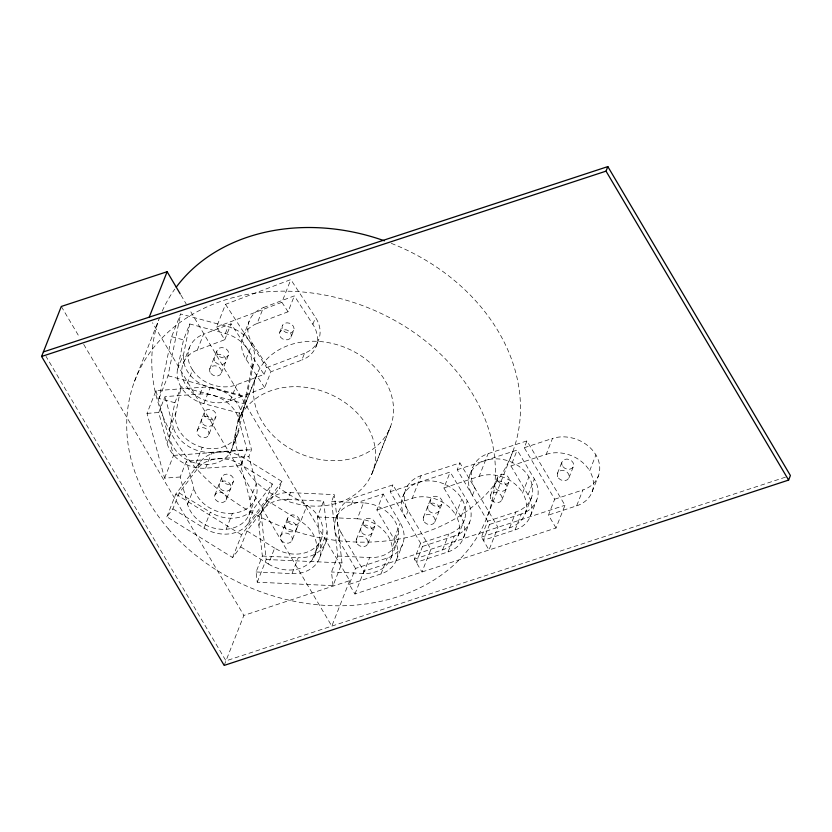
<?xml version="1.0" encoding="UTF-8"?>
<svg xmlns="http://www.w3.org/2000/svg" width="832" height="832" viewBox="0 0 832 832"><rect width="100%" height="100%" fill="white"/><g stroke="black" fill="none" stroke-linecap="round" stroke-linejoin="round"><path stroke-width="0.62" stroke-dasharray="4.16 3.12" d="M174.886 402.73L159.068 398.497L171.642 336.7L180.596 313.976L228.03 326.685A32.854 26.406 21.5 0 1 254.353 361.182C247.489 389.438 243.734 418.621 232.835 445.692A32.854 26.406 21.5 0 1 195.915 463.237A32.854 26.406 21.5 0 1 169.593 428.75L174.886 402.73L181.147 386.818L244.39 403.77M159.068 398.497L168.022 375.762L180.596 313.976M239.45 413.171L203.871 403.645A32.854 26.406 21.5 0 1 177.549 369.148L183.498 339.882L189.769 323.97L225.347 333.507A32.854 26.406 21.5 0 1 251.67 367.994L245.721 397.259L239.45 413.171L232.835 445.692M177.549 369.148L183.81 353.236L189.769 323.97M169.593 428.75L175.854 412.838L181.147 386.818M134.462 381.472L159.526 317.834M180.18 476.996L164.58 478.14L147.025 413.379L155.969 390.655L202.769 387.223A32.854 26.406 21.5 0 1 241.363 412.204L251.524 449.696L248.841 456.518L256.235 483.787L249.964 499.689A32.854 26.406 21.5 0 1 226.158 529.246A32.854 26.406 21.5 0 1 187.564 504.265L180.18 476.996L186.441 461.094L248.841 456.518M240.729 465.608L205.629 468.177A32.854 26.406 21.5 0 1 167.034 443.196L158.725 412.526L164.986 396.614L200.086 394.046A32.854 26.406 21.5 0 1 238.67 419.026L246.99 449.696L240.729 465.608L249.964 499.689M183.123 363.626L189.394 347.714M197.298 350.137L203.57 334.225L231.067 323.794L264.035 374.39L236.527 384.821A32.854 26.406 21.5 0 1 192.546 369.949L186.285 385.861A32.854 26.406 21.5 0 0 230.266 400.722L264.638 387.691L270.91 371.79L301.85 360.058L304.533 353.236A32.854 26.406 21.5 0 0 315.546 317.512L290.826 279.573L225.514 304.335L216.559 327.059L224.806 339.706L197.298 350.137A32.854 26.406 21.5 0 0 186.285 385.861M167.034 443.196L173.306 427.294L164.986 396.614M164.58 478.14L173.534 455.416L155.969 390.655M209.747 368.909L217.09 350.251M200.086 394.046L202.769 387.223M225.347 333.507L228.03 326.685M224.806 339.706L231.067 323.794M203.871 403.645L210.142 387.733A32.854 26.406 21.5 0 1 183.81 353.236M197.35 430.227L204.506 412.058M221.406 372.861L228.384 355.15A6.157 4.95 21.5 0 0 221.686 347.578A6.157 4.95 21.5 0 0 218.13 355.378A6.157 4.95 21.5 0 0 228.384 355.15M166.847 516.838L175.802 494.114L200.023 462.114A32.854 26.406 21.5 0 1 243.87 457.922L281.954 481.478L279.261 488.301L246.969 530.962L240.708 546.874L232.627 557.534L166.847 516.838L172.9 508.841L179.171 492.929L197.33 468.936L200.023 462.114M242.944 337.002L249.215 321.09M195.915 463.237L202.186 447.325A32.854 26.406 21.5 0 0 239.096 429.78M208.655 435.126A6.157 4.95 21.5 0 0 201.958 427.544A6.157 4.95 21.5 0 0 198.401 435.354A6.157 4.95 21.5 0 0 208.655 435.126L215.821 416.936A6.157 4.95 21.5 0 0 209.102 409.365A6.157 4.95 21.5 0 0 205.566 417.186A6.157 4.95 21.5 0 0 215.821 416.936M264.638 387.691L246.095 359.237A32.854 26.406 21.5 0 1 257.119 323.513L263.39 307.601L294.32 295.87L312.863 324.334A32.854 26.406 21.5 0 1 301.85 360.058M187.564 504.265L193.835 488.353L186.441 461.094M246.095 359.237L252.366 343.325A32.854 26.406 21.5 0 1 263.39 307.601M230.266 400.722L236.527 384.821M205.629 468.177L211.89 452.275L246.99 449.696M251.67 367.994L254.353 361.182M216.559 327.059L281.882 302.297L290.826 279.573M238.67 419.026L241.363 412.204M238.254 421.897L256.162 376.438M239.782 418.07L257.681 372.611M231.338 450.289L237.609 434.377M214.906 494.998L222.061 476.819M279.718 332.311L282.402 325.489M257.119 323.513L288.059 311.782L294.32 295.87M264.035 374.39L266.718 367.578L304.533 353.236M172.9 508.841L204.058 528.122L210.33 512.21A32.854 26.406 21.5 0 0 254.176 508.009L272.345 484.016L241.176 464.734A32.854 26.406 21.5 0 0 197.33 468.936M226.21 499.876A6.157 4.95 21.5 0 0 219.492 492.305A6.157 4.95 21.5 0 0 215.966 500.126A6.157 4.95 21.5 0 0 226.21 499.876L233.376 481.686A6.157 4.95 21.5 0 0 226.647 474.126A6.157 4.95 21.5 0 0 223.132 481.946A6.157 4.95 21.5 0 0 233.376 481.686M291.013 337.21A6.157 4.95 21.5 0 0 284.315 329.628A6.157 4.95 21.5 0 0 280.758 337.438A6.157 4.95 21.5 0 0 291.013 337.21L293.696 330.387A6.157 4.95 21.5 0 0 287.009 322.816A6.157 4.95 21.5 0 0 283.442 330.616A6.157 4.95 21.5 0 0 293.696 330.387M241.176 464.734L243.87 457.922M226.158 529.246L232.43 513.334A32.854 26.406 21.5 0 0 256.235 483.787M312.863 324.334L315.546 317.512M248.924 514.987L255.195 499.075M232.627 557.534L241.582 534.81L281.954 481.478M316.025 346.57L318.708 339.747M204.058 528.122A32.854 26.406 21.5 0 0 247.905 523.921L254.176 508.009M260.01 515.362L262.694 508.539M247.905 523.921L266.074 499.928L272.345 484.016M258.898 525.314L261.591 518.502A32.854 26.406 21.5 0 1 290.43 492.627L334.318 494.624L341.994 562.931L333.039 585.655L257.244 582.213L256.09 571.969L262.361 556.057L258.898 525.314A32.854 26.406 21.5 0 1 287.747 499.439L290.43 492.627M224.172 665.402L243.87 615.41L349.7 580.663L189.54 309.639M257.244 582.213L266.198 559.489L261.591 518.502M240.708 546.874L268.403 564.013L274.674 548.101A32.854 26.406 21.5 0 0 318.51 543.899A32.854 26.406 21.5 0 0 306.966 505.44L279.261 488.301M280.686 535.704L287.726 517.816M292.001 540.561A6.157 4.95 21.5 0 0 285.272 533A6.157 4.95 21.5 0 0 281.757 540.831A6.157 4.95 21.5 0 0 292.001 540.561L296.473 529.204A6.157 4.95 21.5 0 0 289.744 521.643A6.157 4.95 21.5 0 0 286.229 529.464A6.157 4.95 21.5 0 0 296.473 529.204M296.598 528.902L299.281 522.09M268.403 564.013A32.854 26.406 21.5 0 0 312.25 559.811A32.854 26.406 21.5 0 0 300.695 521.342L306.966 505.44M256.09 571.969L291.99 573.602L298.262 557.69A32.854 26.406 21.5 0 0 327.101 531.814L323.648 501.072L287.747 499.439M291.99 573.602A32.854 26.406 21.5 0 0 320.84 547.726L317.387 516.984L323.648 501.072M333.039 585.655L331.5 572L337.771 556.088L331.625 501.436L334.318 494.624M312.25 559.811L318.51 543.899M314.725 555.641L320.996 539.739M320.84 547.726L327.101 531.814M319.727 557.679L325.998 541.767M335.899 518.565L338.582 511.742M351.395 504.473L354.089 497.65L392.891 484.91L430.924 549.276L421.97 572L414.367 559.125L420.628 543.223L448.854 533.957A32.854 26.406 21.5 0 0 461.864 498.94A32.854 26.406 21.5 0 0 418.423 482.466A32.854 26.406 21.5 0 0 405.413 517.473L408.106 510.65A32.854 26.406 21.5 0 1 421.106 475.644L459.919 462.904L497.952 527.27L488.998 549.994L481.395 537.118L487.656 521.217L515.882 511.95A32.854 26.406 21.5 0 0 528.892 476.934A32.854 26.406 21.5 0 0 485.451 460.46A32.854 26.406 21.5 0 0 472.441 495.466L475.134 488.644A32.854 26.406 21.5 0 1 488.134 453.638L526.937 440.898L564.98 505.263L556.026 527.987L354.952 594.006L349.242 584.355L355.503 568.443L387.254 558.022A32.854 26.406 21.5 0 0 400.265 523.006L383.146 494.042L351.395 504.473A32.854 26.406 21.5 0 0 338.395 539.479L355.503 568.443M338.395 539.479L341.078 532.657A32.854 26.406 21.5 0 1 354.089 497.65M371.488 474.76A71.718 57.647 21.5 0 0 293.228 386.703A71.718 57.647 21.5 0 0 252.179 477.776A71.718 57.647 21.5 0 0 371.488 474.76L389.397 429.302A71.718 57.647 21.5 0 0 311.137 341.255A71.718 57.647 21.5 0 0 270.088 432.328A71.718 57.647 21.5 0 0 389.397 429.302M373.017 470.933L390.915 425.485M317.387 516.984L357.271 518.804L363.542 502.892A32.854 26.406 21.5 0 1 398.528 531.669L392.257 547.57A32.854 26.406 21.5 0 1 363.418 573.446L331.5 572M356.366 539.438L363.542 521.206M349.242 584.355L380.994 573.924A32.854 26.406 21.5 0 0 393.994 538.918L376.886 509.954L383.146 494.042M349.7 580.663L331.802 626.111L152.516 322.743M367.91 543.712L375.055 525.585M390.208 491.733L450.174 472.035L467.293 500.999A32.854 26.406 21.5 0 1 454.282 536.016L448.022 551.918L416.27 562.349L422.531 546.437L390.208 491.733L392.891 484.91M354.952 594.006L363.896 571.282L564.98 505.263M363.418 573.446L369.689 557.534A32.854 26.406 21.5 0 0 398.528 531.669M402.927 496.558L405.61 489.736M393.994 538.918L400.265 523.006M380.994 573.924L387.254 558.022M376.886 509.954L412.162 498.368L421.106 475.644M391.154 557.534L397.415 541.622M396.49 559.832L402.761 543.93M423.405 517.39L430.57 499.2M448.022 551.918A32.854 26.406 21.5 0 0 461.022 516.911L443.903 487.947L450.174 472.035M434.918 521.758L442.083 503.578M457.226 469.726L517.202 450.029L534.321 478.993A32.854 26.406 21.5 0 1 521.31 514.01L515.039 529.911L483.298 540.342L489.559 524.43L457.226 469.726L459.919 462.904M469.955 474.552L472.638 467.73M414.367 559.125L442.593 549.858A32.854 26.406 21.5 0 0 455.593 514.852L461.864 498.94M442.593 549.858L448.854 533.957M461.022 516.911L467.293 500.999M443.903 487.947L479.18 476.362L488.134 453.638M458.089 535.766L464.35 519.865M463.518 537.826L469.778 521.924M490.433 495.383L497.588 477.194M487.666 515.476L512.741 451.838M515.039 529.911A32.854 26.406 21.5 0 0 528.05 494.905L510.931 465.941L517.202 450.029M501.946 499.751L509.111 481.572M556.026 527.987L548.423 515.112L554.684 499.21L524.254 447.72L526.937 440.898M481.395 537.118L509.61 527.852A32.854 26.406 21.5 0 0 522.621 492.846L528.892 476.934M509.61 527.852L515.882 511.95M528.05 494.905L534.321 478.993M510.931 465.941L546.208 454.355L552.479 438.454A32.854 26.406 21.5 0 1 595.91 454.927A32.854 26.406 21.5 0 1 582.91 489.944L576.638 505.846L548.423 515.112M525.117 513.76L531.378 497.858M530.546 515.819L536.806 499.918M557.461 473.377L561.933 462.01M568.974 477.745L573.456 466.378M576.638 505.846A32.854 26.406 21.5 0 0 589.649 470.839L595.91 454.927M592.145 491.754L598.406 475.852M524.254 447.72L552.479 438.454M554.684 499.21L582.91 489.944M422.531 546.437L454.282 536.016M489.559 524.43L521.31 514.01M785.46 477.162L225.971 660.858L46.03 356.377M147.025 413.379L158.725 412.526M173.534 455.416L251.524 449.696M331.625 501.436L363.542 502.892M337.771 556.088L369.689 557.534M262.361 556.057L298.262 557.69M266.198 559.489L341.994 562.931M171.642 336.7L183.498 339.882M168.022 375.762L247.073 396.947M210.142 387.733L245.721 397.259M266.074 499.928L300.695 521.342M246.969 530.962L274.674 548.101M179.171 492.929L210.33 512.21M175.802 494.114L241.582 534.81M281.882 302.297L288.059 311.782M252.366 343.325L270.91 371.79M225.514 304.335L266.718 367.578M341.078 532.657L363.896 571.282M180.97 295.131L186.243 304.054M61.298 306.457L79.747 337.688M83.71 344.386L243.87 615.41M391.3 243.37A188.895 151.85 21.5 0 1 512.554 452.317A188.895 151.85 21.5 0 1 284.346 527.602A188.895 151.85 21.5 0 1 158.704 320.102M162.24 311.137A188.895 151.85 21.5 0 1 174.803 289.11M192.546 369.949A32.854 26.406 21.5 0 1 203.57 334.225M202.186 447.325A32.854 26.406 21.5 0 1 175.854 412.838M232.43 513.334A32.854 26.406 21.5 0 1 193.835 488.353M211.89 452.275A32.854 26.406 21.5 0 1 173.306 427.294M479.18 476.362A32.854 26.406 21.5 0 1 522.621 492.846M546.208 454.355A32.854 26.406 21.5 0 1 589.649 470.839M412.162 498.368A32.854 26.406 21.5 0 1 455.593 514.852M357.271 518.804A32.854 26.406 21.5 0 1 392.257 547.57M168.282 528.809A188.895 151.85 21.5 0 0 483.444 525.46A188.895 151.85 21.5 0 0 281.466 291.158A188.895 151.85 21.5 0 0 168.282 528.809M210.964 373.568A6.157 4.95 21.5 0 0 221.218 373.339A6.157 4.95 21.5 0 0 214.531 365.758A6.157 4.95 21.5 0 0 210.964 373.568M215.446 362.201A6.157 4.95 21.5 0 0 225.701 361.972A6.157 4.95 21.5 0 0 219.003 354.39A6.157 4.95 21.5 0 0 215.446 362.201M202.883 423.998A6.157 4.95 21.5 0 0 213.127 423.748A6.157 4.95 21.5 0 0 206.419 416.187A6.157 4.95 21.5 0 0 202.883 423.998M220.449 488.769A6.157 4.95 21.5 0 0 230.693 488.498A6.157 4.95 21.5 0 0 223.964 480.938A6.157 4.95 21.5 0 0 220.449 488.769M428.865 510.682A6.157 4.95 21.5 0 0 439.192 510.858A6.157 4.95 21.5 0 0 432.869 503.079A6.157 4.95 21.5 0 0 428.865 510.682M431.548 503.87A6.157 4.95 21.5 0 0 441.875 504.046A6.157 4.95 21.5 0 0 435.552 496.257A6.157 4.95 21.5 0 0 431.548 503.87M491.41 500.042A6.157 4.95 21.5 0 0 501.738 500.219A6.157 4.95 21.5 0 0 495.414 492.44A6.157 4.95 21.5 0 0 491.41 500.042M495.893 488.675A6.157 4.95 21.5 0 0 506.22 488.852A6.157 4.95 21.5 0 0 499.897 481.073A6.157 4.95 21.5 0 0 495.893 488.675M498.576 481.863A6.157 4.95 21.5 0 0 508.903 482.04A6.157 4.95 21.5 0 0 502.58 474.25A6.157 4.95 21.5 0 0 498.576 481.863M558.438 478.036A6.157 4.95 21.5 0 0 568.766 478.213A6.157 4.95 21.5 0 0 562.442 470.434A6.157 4.95 21.5 0 0 558.438 478.036M562.921 466.669A6.157 4.95 21.5 0 0 573.238 466.846A6.157 4.95 21.5 0 0 566.914 459.066A6.157 4.95 21.5 0 0 562.921 466.669M361.889 532.75A6.157 4.95 21.5 0 0 372.195 532.813A6.157 4.95 21.5 0 0 365.758 525.086A6.157 4.95 21.5 0 0 361.889 532.75M364.52 525.876A6.157 4.95 21.5 0 0 374.847 526.053A6.157 4.95 21.5 0 0 368.524 518.263A6.157 4.95 21.5 0 0 364.52 525.876M424.393 522.049A6.157 4.95 21.5 0 0 434.71 522.226A6.157 4.95 21.5 0 0 428.386 514.446A6.157 4.95 21.5 0 0 424.393 522.049M288.777 522.486A6.157 4.95 21.5 0 0 299.083 522.548A6.157 4.95 21.5 0 0 292.646 514.821A6.157 4.95 21.5 0 0 288.777 522.486M357.406 544.118A6.157 4.95 21.5 0 0 367.713 544.17A6.157 4.95 21.5 0 0 361.286 536.442A6.157 4.95 21.5 0 0 357.406 544.118"/><path stroke-width="1.25" d="M43.389 351.915L607.828 166.598L790.4 475.54L788.611 480.085L224.172 665.402L41.6 356.46L61.298 306.457L167.128 271.71L180.305 294.018M149.219 317.169L167.128 271.71M41.6 356.46L606.029 171.142L607.828 166.598M606.029 171.142L788.611 480.085M176.238 287.144A188.895 151.85 21.5 0 1 384.415 240.802"/></g></svg>
